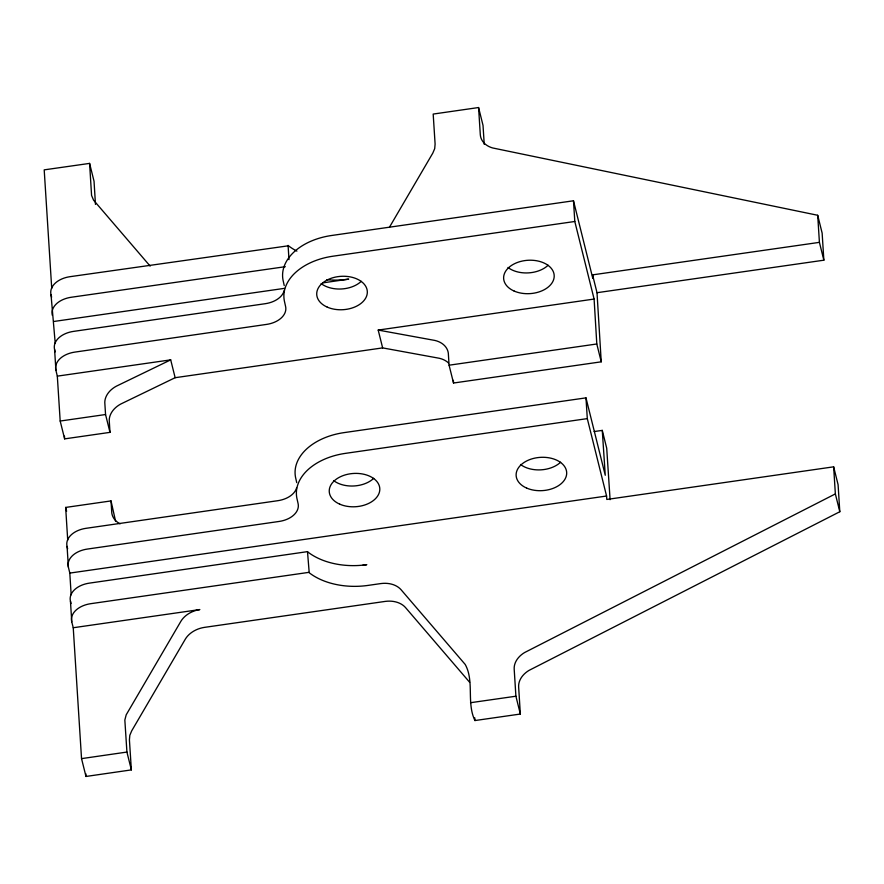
<?xml version="1.0" encoding="UTF-8"?>
<svg xmlns="http://www.w3.org/2000/svg" width="884" height="884" viewBox="0 0 884 884"><rect width="100%" height="100%" fill="white"/><g stroke="black" fill="none" stroke-linecap="round" stroke-linejoin="round"><path stroke-width="1.33" d="M389.568 227.044L432.773 153.164L434.696 148.667L435.105 144.081L433.182 114.069L478.576 107.539L483.018 125.373L484.233 144.324M296.715 482.609L295.831 478.642A58.477 38.542 -3.6 0 1 344.075 432.619L585.981 397.866L587.296 418.618L606.579 496.023L606.8 499.46L833.645 466.829L835.358 493.913L524.588 652.547A23.017 17.194 -14 0 0 514.19 669.133L515.902 696.216L520.344 714.04L474.951 720.548C466.321 702.935 474.531 681.221 465.194 664.436L400.971 589.617A23.017 17.194 -14 0 0 380.927 583.562L368.131 585.396A63.073 41.548 -3.6 0 1 309.212 572.766L307.499 551.638L89.45 583.12A23.017 15.172 -3.6 0 0 70.455 601.231L71.759 621.795L73.239 627.739L81.538 758.627L85.98 776.461L131.362 769.898L129.418 739.886L129.815 735.311L131.727 730.803L185.375 639.055A23.017 17.194 -14 0 1 204.303 627.397L385.369 601.385A23.017 17.194 -14 0 1 405.413 607.452L469.636 682.271M833.645 466.829L838.087 484.664L839.8 511.737L529.041 670.381A23.017 17.194 -14 0 0 518.643 686.967L520.344 714.04M109.992 432.364L109.229 420.265A23.017 17.194 -14 0 1 120.765 404.032L175.142 377.7L170.7 359.865L116.323 386.197A23.017 17.194 -14 0 0 104.787 402.43L105.55 414.53L109.992 432.364L64.631 438.873L60.189 421.038L57.316 376.142L55.902 370.219L54.587 349.512A23.017 15.183 -3.6 0 1 73.582 331.378L265.244 303.698A23.017 15.183 -3.7 0 0 284.217 290.504M81.538 758.627L126.92 752.063L131.362 769.898M95.472 204.425L94.035 181.22L89.593 163.396L44.2 169.861L51.725 288.35M592.567 274.869L597.009 292.703L823.855 260.194L819.413 242.36L592.567 274.869L592.788 278.338L573.484 200.778L331.577 235.498A58.477 38.542 -3.6 0 0 283.344 281.521L284.239 285.565M296.902 251.122A63.073 41.603 -3.6 0 1 288.46 245.785L70.024 276.681A23.017 15.172 -3.6 0 0 51.029 294.803L55.217 343.202M448.519 362.97A23.017 17.194 -14 0 0 439.381 358.285L382.639 347.898L378.197 330.075L434.939 340.451A23.017 17.194 -14 0 1 448.31 353.103L449.083 365.202L453.525 383.026L601.242 361.821L596.799 343.987L594.103 299.057L574.799 221.486L332.892 256.216A58.477 38.542 -3.6 0 0 284.648 302.229L285.543 306.273A23.017 15.183 -3.7 0 1 266.559 324.406L74.897 352.097A23.017 15.183 -3.6 0 0 55.902 370.219M285.311 266.692L71.328 297.245A23.017 15.172 -3.6 0 0 52.333 315.367M53.825 321.478L284.549 288.35M322.771 282.869L348.716 279.134A63.073 41.581 -3.6 0 1 326.848 279.731M57.316 376.142L170.7 359.865M378.197 330.075L594.103 299.057M175.142 377.7L382.639 347.898M60.189 421.038L105.55 414.53M449.083 365.202L596.799 343.987M587.296 418.618L345.39 453.37A58.477 38.542 -3.6 0 0 297.146 499.394L298.041 503.361A23.017 15.161 -3.6 0 1 279.046 521.461L87.383 549.063A23.017 15.161 -3.6 0 0 68.388 567.174L69.803 573.086L71.162 594.799M67.714 540.091L65.659 507.427L111.019 500.919L115.627 521.438M594.136 431.558L602.269 430.386L606.711 448.221L610.093 499.692M69.803 573.086L606.579 496.023M308.814 572.368L90.754 603.684A23.017 15.172 -3.7 0 0 71.759 621.795M362.716 565.252L366.816 564.666A63.073 41.548 -3.6 0 1 307.897 552.036L307.499 551.638M73.239 627.739L199.861 609.562A23.017 17.194 -14 0 0 180.933 621.22L126.202 714.813L124.843 720.04L126.92 752.063M470.509 702.714L515.902 696.216M823.855 260.194L822.142 233.111L817.7 215.276L492.598 147.948A23.017 17.183 -14 0 1 480.299 134.611L478.576 107.539M150.158 266.117L93.571 200.171L91.571 195.441L89.593 163.396M70.455 601.231L71.04 603.54M835.358 493.913L839.8 511.737M585.981 397.866L605.264 475.272L602.269 430.386M51.029 294.803L51.626 297.179M65.659 507.427L66.609 511.25M54.587 349.512L55.162 351.876M296.615 487.88A23.017 15.161 -3.6 0 1 277.731 500.709L86.057 528.312A23.017 15.161 -3.6 0 0 67.073 546.411L67.637 548.787M453.359 380.341L453.525 383.026M111.019 500.919L111.793 513.018A23.017 17.194 -14 0 0 120.102 523.836M64.466 436.121L64.631 438.873M817.7 215.276L819.413 242.36M573.484 200.778L574.799 221.486M474.774 717.819L474.951 720.548M288.085 245.376L288.98 259.631M85.803 773.71L85.98 776.461M67.073 546.411L68.388 567.174M597.009 292.703L601.242 361.821M548.135 265.233A25.327 16.708 -3.6 0 1 508.013 267.487M361.247 281.322A25.327 16.708 -3.6 0 1 321.135 283.576M373.733 478.332A25.327 16.674 -3.6 0 1 333.622 480.587M560.611 462.21A25.327 16.674 -3.6 0 1 520.499 464.465M514.145 291.057A25.327 16.708 -3.6 0 0 554.08 277.731A25.327 16.708 -3.6 0 0 518.521 262.073A25.327 16.708 -3.6 0 0 514.145 291.057M327.257 307.124A25.327 16.708 -3.6 0 0 367.203 293.786A25.327 16.708 -3.6 0 0 331.633 278.128A25.327 16.708 -3.6 0 0 327.257 307.124M526.632 488.067A25.327 16.674 -3.6 0 0 566.567 474.763A25.327 16.674 -3.6 0 0 531.008 459.15A25.327 16.674 -3.6 0 0 526.632 488.067M339.743 504.167A25.327 16.674 -3.6 0 0 379.689 490.852A25.327 16.674 -3.6 0 0 344.13 475.249A25.327 16.674 -3.6 0 0 339.743 504.167"/></g></svg>
